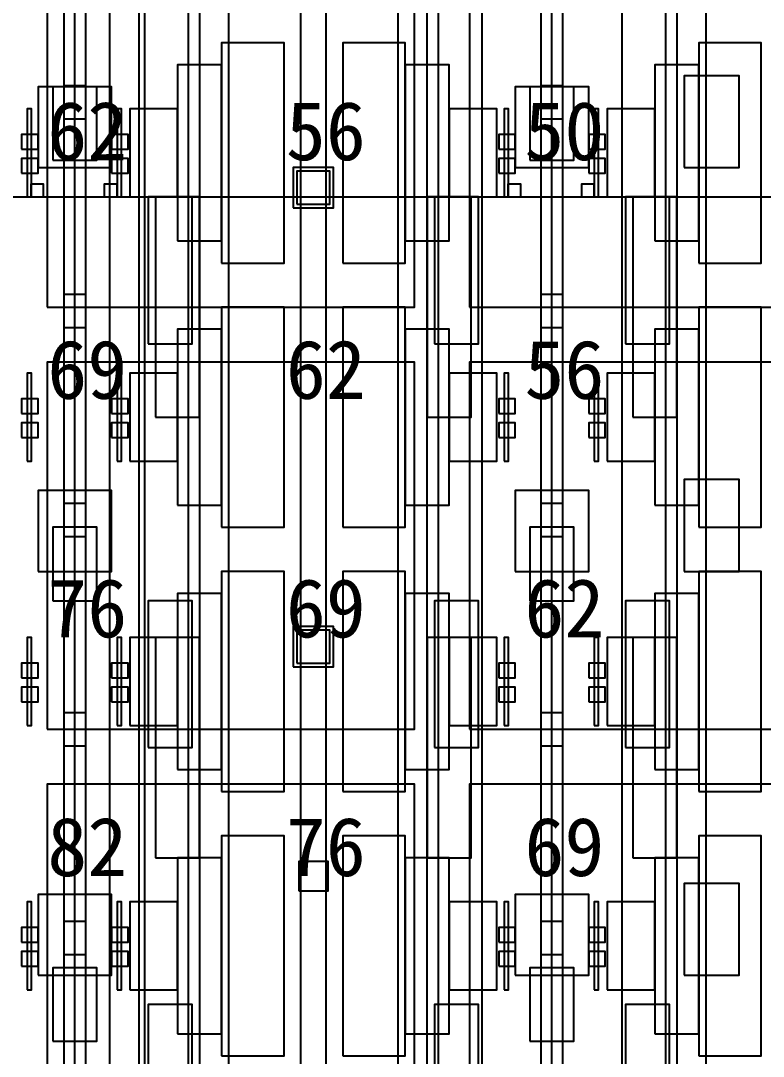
# Model space of a CAD drawing. Header units: metres. Extents: x -1640 to 1560, y -268 to 2338.
# Drawn here: x -119.22 to -98.99, y 2073.59 to 2101.8 of the extents above; entities that cross this region are included whole.
import ezdxf

# ---------------------------------------------------------------- set-up
doc = ezdxf.new("R2010")
doc.units = ezdxf.units.M
for name, color, linetype in [('1F_CHL', 4, 'Continuous'), ('1F_PUMP', 2, 'Continuous'), ('1F_SCR', 3, 'Continuous'), ('1F_STRUCT_COLUMN', 8, 'Continuous'), ('2F_CSF_LATERAL_RACK_CONCEPT', 9, 'Continuous'), ('2F_RFG', 5, 'Continuous'), ('2F_STRUCT_COLUMN', 8, 'Continuous'), ('2F_VMB', 6, 'Continuous'), ('3F_CLEANROOM_OVERHEAD_PIPE_DUCT_CONCEPT', 9, 'Continuous'), ('3F_EHS_EGRESS_DIST_M', 2, 'Continuous'), ('3F_ETCH', 2, 'Continuous'), ('3F_FOUP', 5, 'Continuous'), ('3F_OHT', 9, 'Continuous'), ('3F_OHTV', 1, 'Continuous'), ('3F_STRUCT_COLUMN', 8, 'Continuous'), ('3F_TBAR', 6, 'Continuous'), ('4F_FFU', 1, 'Continuous'), ('4F_STRUCT_PLENUM_TRUSS_CONCEPT', 9, 'Continuous'), ('5F_CHL', 4, 'Continuous'), ('5F_PUMP', 2, 'Continuous'), ('5F_SCR', 3, 'Continuous'), ('5F_STRUCT_COLUMN', 8, 'Continuous'), ('6F_CSF_LATERAL_RACK_CONCEPT', 9, 'Continuous'), ('6F_RFG', 5, 'Continuous'), ('6F_STRUCT_COLUMN', 8, 'Continuous'), ('6F_VMB', 6, 'Continuous'), ('7F_CLEANROOM_OVERHEAD_PIPE_DUCT_CONCEPT', 9, 'Continuous'), ('7F_EHS_EGRESS_DIST_M', 2, 'Continuous'), ('7F_ETCH', 2, 'Continuous'), ('7F_FOUP', 5, 'Continuous'), ('7F_OHT', 9, 'Continuous'), ('7F_OHTV', 1, 'Continuous'), ('7F_STRUCT_COLUMN', 8, 'Continuous'), ('7F_TBAR', 6, 'Continuous'), ('8F_FFU', 1, 'Continuous'), ('8F_STRUCT_PLENUM_TRUSS_CONCEPT', 9, 'Continuous'), ('EHS_GAS_SUPPLY', 3, 'Continuous'), ('EHS_PROCESS_EXHAUST', 1, 'Continuous'), ('EHS_TREATED_EXHAUST', 30, 'Continuous'), ('UTIL_GAS.SPEC_CONCEPT', 3, 'Continuous'), ('UTIL_PCW.R_CONCEPT', 1, 'Continuous'), ('UTIL_PCW.S_CONCEPT', 6, 'Continuous')]:
    doc.layers.add(name, color=color, linetype=linetype)

msp = doc.modelspace()

# ---------------------------------------------------------------- linework, layer by layer
at = {"layer": '1F_CHL'}
for points in [[(-101.15, 2097.8), (-99.65, 2097.8), (-99.65, 2100.3), (-101.15, 2100.3)], [(-101.15, 2086.8), (-99.65, 2086.8), (-99.65, 2089.3), (-101.15, 2089.3)], [(-101.15, 2075.8), (-99.65, 2075.8), (-99.65, 2078.3), (-101.15, 2078.3)]]:
    msp.add_lwpolyline(points, close=True, dxfattribs=at)
at = {"layer": '1F_PUMP'}
for points in [[(-115.75, 2093), (-114.55, 2093), (-114.55, 2097), (-115.75, 2097)], [(-107.95, 2093), (-106.75, 2093), (-106.75, 2097), (-107.95, 2097)], [(-102.75, 2093), (-101.55, 2093), (-101.55, 2097), (-102.75, 2097)], [(-115.75, 2082), (-114.55, 2082), (-114.55, 2086), (-115.75, 2086)], [(-107.95, 2082), (-106.75, 2082), (-106.75, 2086), (-107.95, 2086)], [(-102.75, 2082), (-101.55, 2082), (-101.55, 2086), (-102.75, 2086)], [(-115.75, 2071), (-114.55, 2071), (-114.55, 2075), (-115.75, 2075)], [(-107.95, 2071), (-106.75, 2071), (-106.75, 2075), (-107.95, 2075)], [(-102.75, 2071), (-101.55, 2071), (-101.55, 2075), (-102.75, 2075)]]:
    msp.add_lwpolyline(points, close=True, dxfattribs=at)
at = {"layer": '1F_SCR'}
for points in [[(-118.75, 2097.8), (-116.75, 2097.8), (-116.75, 2100), (-118.75, 2100)], [(-105.75, 2097.8), (-103.75, 2097.8), (-103.75, 2100), (-105.75, 2100)], [(-118.75, 2086.8), (-116.75, 2086.8), (-116.75, 2089), (-118.75, 2089)], [(-105.75, 2086.8), (-103.75, 2086.8), (-103.75, 2089), (-105.75, 2089)], [(-118.75, 2075.8), (-116.75, 2075.8), (-116.75, 2078), (-118.75, 2078)], [(-105.75, 2075.8), (-103.75, 2075.8), (-103.75, 2078), (-105.75, 2078)]]:
    msp.add_lwpolyline(points, close=True, dxfattribs=at)
at = {"layer": '1F_STRUCT_COLUMN'}
for points in [[(-111.8, 2096.7), (-110.7, 2096.7), (-110.7, 2097.8), (-111.8, 2097.8)], [(-111.8, 2084.2), (-110.7, 2084.2), (-110.7, 2085.3), (-111.8, 2085.3)]]:
    msp.add_lwpolyline(points, close=True, dxfattribs=at)
at = {"layer": '2F_CSF_LATERAL_RACK_CONCEPT'}
for points in [[(-114.35, 1970), (-113.55, 1970), (-113.55, 2113), (-114.35, 2113)], [(-108.95, 1970), (-108.15, 1970), (-108.15, 2113), (-108.95, 2113)], [(-101.35, 1970), (-100.55, 1970), (-100.55, 2113), (-101.35, 2113)]]:
    msp.add_lwpolyline(points, close=True, dxfattribs=at)
at = {"layer": '2F_RFG'}
for points in [[(-115.55, 2091), (-114.35, 2091), (-114.35, 2097), (-115.55, 2097)], [(-108.15, 2091), (-106.95, 2091), (-106.95, 2097), (-108.15, 2097)], [(-102.55, 2091), (-101.35, 2091), (-101.35, 2097), (-102.55, 2097)], [(-115.55, 2079), (-114.35, 2079), (-114.35, 2085), (-115.55, 2085)], [(-108.15, 2079), (-106.95, 2079), (-106.95, 2085), (-108.15, 2085)], [(-102.55, 2079), (-101.35, 2079), (-101.35, 2085), (-102.55, 2085)]]:
    msp.add_lwpolyline(points, close=True, dxfattribs=at)
at = {"layer": '2F_STRUCT_COLUMN'}
for points in [[(-111.7, 2096.8), (-110.8, 2096.8), (-110.8, 2097.7), (-111.7, 2097.7)], [(-111.7, 2084.3), (-110.8, 2084.3), (-110.8, 2085.2), (-111.7, 2085.2)]]:
    msp.add_lwpolyline(points, close=True, dxfattribs=at)
at = {"layer": '2F_VMB'}
for points in [[(-118.35, 2098), (-117.15, 2098), (-117.15, 2100), (-118.35, 2100)], [(-105.35, 2098), (-104.15, 2098), (-104.15, 2100), (-105.35, 2100)], [(-118.35, 2086), (-117.15, 2086), (-117.15, 2088), (-118.35, 2088)], [(-105.35, 2086), (-104.15, 2086), (-104.15, 2088), (-105.35, 2088)], [(-118.35, 2074), (-117.15, 2074), (-117.15, 2076), (-118.35, 2076)], [(-105.35, 2074), (-104.15, 2074), (-104.15, 2076), (-105.35, 2076)]]:
    msp.add_lwpolyline(points, close=True, dxfattribs=at)
at = {"layer": '3F_CLEANROOM_OVERHEAD_PIPE_DUCT_CONCEPT'}
for points in [[(-115.85, 1969), (-114.65, 1969), (-114.65, 2114), (-115.85, 2114)], [(-107.85, 1969), (-106.65, 1969), (-106.65, 2114), (-107.85, 2114)], [(-102.85, 1969), (-101.65, 1969), (-101.65, 2114), (-102.85, 2114)]]:
    msp.add_lwpolyline(points, close=True, dxfattribs=at)
at = {"layer": '3F_ETCH'}
for points in [[(-113.75, 2095.2), (-112.05, 2095.2), (-112.05, 2101.2), (-113.75, 2101.2)], [(-110.45, 2095.2), (-108.75, 2095.2), (-108.75, 2101.2), (-110.45, 2101.2)], [(-100.75, 2095.2), (-99.05, 2095.2), (-99.05, 2101.2), (-100.75, 2101.2)], [(-114.95, 2095.8), (-113.75, 2095.8), (-113.75, 2100.6), (-114.95, 2100.6)], [(-108.75, 2095.8), (-107.55, 2095.8), (-107.55, 2100.6), (-108.75, 2100.6)], [(-101.95, 2095.8), (-100.75, 2095.8), (-100.75, 2100.6), (-101.95, 2100.6)], [(-116.25, 2097), (-114.95, 2097), (-114.95, 2099.4), (-116.25, 2099.4)], [(-107.55, 2097), (-106.25, 2097), (-106.25, 2099.4), (-107.55, 2099.4)], [(-103.25, 2097), (-101.95, 2097), (-101.95, 2099.4), (-103.25, 2099.4)], [(-113.75, 2088), (-112.05, 2088), (-112.05, 2094), (-113.75, 2094)], [(-110.45, 2088), (-108.75, 2088), (-108.75, 2094), (-110.45, 2094)], [(-100.75, 2088), (-99.05, 2088), (-99.05, 2094), (-100.75, 2094)], [(-114.95, 2088.6), (-113.75, 2088.6), (-113.75, 2093.4), (-114.95, 2093.4)], [(-108.75, 2088.6), (-107.55, 2088.6), (-107.55, 2093.4), (-108.75, 2093.4)], [(-101.95, 2088.6), (-100.75, 2088.6), (-100.75, 2093.4), (-101.95, 2093.4)], [(-116.25, 2089.8), (-114.95, 2089.8), (-114.95, 2092.2), (-116.25, 2092.2)], [(-107.55, 2089.8), (-106.25, 2089.8), (-106.25, 2092.2), (-107.55, 2092.2)], [(-103.25, 2089.8), (-101.95, 2089.8), (-101.95, 2092.2), (-103.25, 2092.2)], [(-113.75, 2080.8), (-112.05, 2080.8), (-112.05, 2086.8), (-113.75, 2086.8)], [(-110.45, 2080.8), (-108.75, 2080.8), (-108.75, 2086.8), (-110.45, 2086.8)], [(-100.75, 2080.8), (-99.05, 2080.8), (-99.05, 2086.8), (-100.75, 2086.8)], [(-114.95, 2081.4), (-113.75, 2081.4), (-113.75, 2086.2), (-114.95, 2086.2)], [(-108.75, 2081.4), (-107.55, 2081.4), (-107.55, 2086.2), (-108.75, 2086.2)], [(-101.95, 2081.4), (-100.75, 2081.4), (-100.75, 2086.2), (-101.95, 2086.2)], [(-116.25, 2082.6), (-114.95, 2082.6), (-114.95, 2085), (-116.25, 2085)], [(-107.55, 2082.6), (-106.25, 2082.6), (-106.25, 2085), (-107.55, 2085)], [(-103.25, 2082.6), (-101.95, 2082.6), (-101.95, 2085), (-103.25, 2085)], [(-113.75, 2073.6), (-112.05, 2073.6), (-112.05, 2079.6), (-113.75, 2079.6)], [(-110.45, 2073.6), (-108.75, 2073.6), (-108.75, 2079.6), (-110.45, 2079.6)], [(-100.75, 2073.6), (-99.05, 2073.6), (-99.05, 2079.6), (-100.75, 2079.6)], [(-114.95, 2074.2), (-113.75, 2074.2), (-113.75, 2079), (-114.95, 2079)], [(-108.75, 2074.2), (-107.55, 2074.2), (-107.55, 2079), (-108.75, 2079)], [(-101.95, 2074.2), (-100.75, 2074.2), (-100.75, 2079), (-101.95, 2079)], [(-116.25, 2075.4), (-114.95, 2075.4), (-114.95, 2077.8), (-116.25, 2077.8)], [(-107.55, 2075.4), (-106.25, 2075.4), (-106.25, 2077.8), (-107.55, 2077.8)], [(-103.25, 2075.4), (-101.95, 2075.4), (-101.95, 2077.8), (-103.25, 2077.8)]]:
    msp.add_lwpolyline(points, close=True, dxfattribs=at)
at = {"layer": '3F_FOUP'}
for points in [[(-119.2, 2098.3), (-118.75, 2098.3), (-118.75, 2098.7), (-119.2, 2098.7)], [(-116.75, 2098.3), (-116.3, 2098.3), (-116.3, 2098.7), (-116.75, 2098.7)], [(-106.2, 2098.3), (-105.75, 2098.3), (-105.75, 2098.7), (-106.2, 2098.7)], [(-103.75, 2098.3), (-103.3, 2098.3), (-103.3, 2098.7), (-103.75, 2098.7)], [(-119.2, 2097.65), (-118.75, 2097.65), (-118.75, 2098.05), (-119.2, 2098.05)], [(-116.75, 2097.65), (-116.3, 2097.65), (-116.3, 2098.05), (-116.75, 2098.05)], [(-106.2, 2097.65), (-105.75, 2097.65), (-105.75, 2098.05), (-106.2, 2098.05)], [(-103.75, 2097.65), (-103.3, 2097.65), (-103.3, 2098.05), (-103.75, 2098.05)], [(-119.2, 2091.1), (-118.75, 2091.1), (-118.75, 2091.5), (-119.2, 2091.5)], [(-116.75, 2091.1), (-116.3, 2091.1), (-116.3, 2091.5), (-116.75, 2091.5)], [(-106.2, 2091.1), (-105.75, 2091.1), (-105.75, 2091.5), (-106.2, 2091.5)], [(-103.75, 2091.1), (-103.3, 2091.1), (-103.3, 2091.5), (-103.75, 2091.5)], [(-119.2, 2090.45), (-118.75, 2090.45), (-118.75, 2090.85), (-119.2, 2090.85)], [(-116.75, 2090.45), (-116.3, 2090.45), (-116.3, 2090.85), (-116.75, 2090.85)], [(-106.2, 2090.45), (-105.75, 2090.45), (-105.75, 2090.85), (-106.2, 2090.85)], [(-103.75, 2090.45), (-103.3, 2090.45), (-103.3, 2090.85), (-103.75, 2090.85)], [(-119.2, 2083.9), (-118.75, 2083.9), (-118.75, 2084.3), (-119.2, 2084.3)], [(-116.75, 2083.9), (-116.3, 2083.9), (-116.3, 2084.3), (-116.75, 2084.3)], [(-106.2, 2083.9), (-105.75, 2083.9), (-105.75, 2084.3), (-106.2, 2084.3)], [(-103.75, 2083.9), (-103.3, 2083.9), (-103.3, 2084.3), (-103.75, 2084.3)], [(-119.2, 2083.25), (-118.75, 2083.25), (-118.75, 2083.65), (-119.2, 2083.65)], [(-116.75, 2083.25), (-116.3, 2083.25), (-116.3, 2083.65), (-116.75, 2083.65)], [(-106.2, 2083.25), (-105.75, 2083.25), (-105.75, 2083.65), (-106.2, 2083.65)], [(-103.75, 2083.25), (-103.3, 2083.25), (-103.3, 2083.65), (-103.75, 2083.65)], [(-119.2, 2076.7), (-118.75, 2076.7), (-118.75, 2077.1), (-119.2, 2077.1)], [(-116.75, 2076.7), (-116.3, 2076.7), (-116.3, 2077.1), (-116.75, 2077.1)], [(-106.2, 2076.7), (-105.75, 2076.7), (-105.75, 2077.1), (-106.2, 2077.1)], [(-103.75, 2076.7), (-103.3, 2076.7), (-103.3, 2077.1), (-103.75, 2077.1)], [(-119.2, 2076.05), (-118.75, 2076.05), (-118.75, 2076.45), (-119.2, 2076.45)], [(-116.75, 2076.05), (-116.3, 2076.05), (-116.3, 2076.45), (-116.75, 2076.45)], [(-106.2, 2076.05), (-105.75, 2076.05), (-105.75, 2076.45), (-106.2, 2076.45)], [(-103.75, 2076.05), (-103.3, 2076.05), (-103.3, 2076.45), (-103.75, 2076.45)]]:
    msp.add_lwpolyline(points, close=True, dxfattribs=at)
at = {"layer": '3F_OHT'}
for p, q in [((-117.75, 2045.5), (-117.75, 2114)), ((-104.75, 2045.5), (-104.75, 2114))]:
    msp.add_line(p, q, dxfattribs=at)
at = {"layer": '3F_OHTV'}
for points in [[(-118.05, 2099.13), (-117.45, 2099.13), (-117.45, 2100.03), (-118.05, 2100.03)], [(-105.05, 2099.13), (-104.45, 2099.13), (-104.45, 2100.03), (-105.05, 2100.03)], [(-118.05, 2093.44), (-117.45, 2093.44), (-117.45, 2094.34), (-118.05, 2094.34)], [(-105.05, 2093.44), (-104.45, 2093.44), (-104.45, 2094.34), (-105.05, 2094.34)], [(-118.05, 2087.75), (-117.45, 2087.75), (-117.45, 2088.65), (-118.05, 2088.65)], [(-105.05, 2087.75), (-104.45, 2087.75), (-104.45, 2088.65), (-105.05, 2088.65)], [(-118.05, 2082.05), (-117.45, 2082.05), (-117.45, 2082.95), (-118.05, 2082.95)], [(-105.05, 2082.05), (-104.45, 2082.05), (-104.45, 2082.95), (-105.05, 2082.95)], [(-118.05, 2076.36), (-117.45, 2076.36), (-117.45, 2077.26), (-118.05, 2077.26)], [(-105.05, 2076.36), (-104.45, 2076.36), (-104.45, 2077.26), (-105.05, 2077.26)]]:
    msp.add_lwpolyline(points, close=True, dxfattribs=at)
at = {"layer": '3F_STRUCT_COLUMN'}
msp.add_lwpolyline([(-111.65, 2078.1), (-110.85, 2078.1), (-110.85, 2078.9), (-111.65, 2078.9)], close=True, dxfattribs=at)
at = {"layer": '3F_TBAR'}
for points in [[(-119.05, 2097), (-118.93, 2097), (-118.93, 2099.4), (-119.05, 2099.4)], [(-116.6, 2097), (-116.48, 2097), (-116.48, 2099.4), (-116.6, 2099.4)], [(-106.05, 2097), (-105.93, 2097), (-105.93, 2099.4), (-106.05, 2099.4)], [(-103.6, 2097), (-103.48, 2097), (-103.48, 2099.4), (-103.6, 2099.4)], [(-119.05, 2089.8), (-118.93, 2089.8), (-118.93, 2092.2), (-119.05, 2092.2)], [(-116.6, 2089.8), (-116.48, 2089.8), (-116.48, 2092.2), (-116.6, 2092.2)], [(-106.05, 2089.8), (-105.93, 2089.8), (-105.93, 2092.2), (-106.05, 2092.2)], [(-103.6, 2089.8), (-103.48, 2089.8), (-103.48, 2092.2), (-103.6, 2092.2)], [(-119.05, 2082.6), (-118.93, 2082.6), (-118.93, 2085), (-119.05, 2085)], [(-116.6, 2082.6), (-116.48, 2082.6), (-116.48, 2085), (-116.6, 2085)], [(-106.05, 2082.6), (-105.93, 2082.6), (-105.93, 2085), (-106.05, 2085)], [(-103.6, 2082.6), (-103.48, 2082.6), (-103.48, 2085), (-103.6, 2085)], [(-119.05, 2075.4), (-118.93, 2075.4), (-118.93, 2077.8), (-119.05, 2077.8)], [(-116.6, 2075.4), (-116.48, 2075.4), (-116.48, 2077.8), (-116.6, 2077.8)], [(-106.05, 2075.4), (-105.93, 2075.4), (-105.93, 2077.8), (-106.05, 2077.8)], [(-103.6, 2075.4), (-103.48, 2075.4), (-103.48, 2077.8), (-103.6, 2077.8)]]:
    msp.add_lwpolyline(points, close=True, dxfattribs=at)
at = {"layer": '4F_FFU'}
for points in [[(-118.5, 2094), (-108.5, 2094), (-108.5, 2104), (-118.5, 2104)], [(-107, 2094), (-97, 2094), (-97, 2104), (-107, 2104)], [(-118.5, 2082.5), (-108.5, 2082.5), (-108.5, 2092.5), (-118.5, 2092.5)], [(-107, 2082.5), (-97, 2082.5), (-97, 2092.5), (-107, 2092.5)], [(-118.5, 2071), (-108.5, 2071), (-108.5, 2081), (-118.5, 2081)], [(-107, 2071), (-97, 2071), (-97, 2081), (-107, 2081)]]:
    msp.add_lwpolyline(points, close=True, dxfattribs=at)
at = {"layer": '4F_STRUCT_PLENUM_TRUSS_CONCEPT'}
msp.add_lwpolyline([(-111.6, 1966), (-110.9, 1966), (-110.9, 2117), (-111.6, 2117)], close=True, dxfattribs=at)
at = {"layer": '5F_CHL'}
for points in [[(-101.15, 2097.8), (-99.65, 2097.8), (-99.65, 2100.3), (-101.15, 2100.3)], [(-101.15, 2086.8), (-99.65, 2086.8), (-99.65, 2089.3), (-101.15, 2089.3)], [(-101.15, 2075.8), (-99.65, 2075.8), (-99.65, 2078.3), (-101.15, 2078.3)]]:
    msp.add_lwpolyline(points, close=True, dxfattribs=at)
at = {"layer": '5F_PUMP'}
for points in [[(-115.75, 2093), (-114.55, 2093), (-114.55, 2097), (-115.75, 2097)], [(-107.95, 2093), (-106.75, 2093), (-106.75, 2097), (-107.95, 2097)], [(-102.75, 2093), (-101.55, 2093), (-101.55, 2097), (-102.75, 2097)], [(-115.75, 2082), (-114.55, 2082), (-114.55, 2086), (-115.75, 2086)], [(-107.95, 2082), (-106.75, 2082), (-106.75, 2086), (-107.95, 2086)], [(-102.75, 2082), (-101.55, 2082), (-101.55, 2086), (-102.75, 2086)], [(-115.75, 2071), (-114.55, 2071), (-114.55, 2075), (-115.75, 2075)], [(-107.95, 2071), (-106.75, 2071), (-106.75, 2075), (-107.95, 2075)], [(-102.75, 2071), (-101.55, 2071), (-101.55, 2075), (-102.75, 2075)]]:
    msp.add_lwpolyline(points, close=True, dxfattribs=at)
at = {"layer": '5F_SCR'}
for points in [[(-118.75, 2097.8), (-116.75, 2097.8), (-116.75, 2100), (-118.75, 2100)], [(-105.75, 2097.8), (-103.75, 2097.8), (-103.75, 2100), (-105.75, 2100)], [(-118.75, 2086.8), (-116.75, 2086.8), (-116.75, 2089), (-118.75, 2089)], [(-105.75, 2086.8), (-103.75, 2086.8), (-103.75, 2089), (-105.75, 2089)], [(-118.75, 2075.8), (-116.75, 2075.8), (-116.75, 2078), (-118.75, 2078)], [(-105.75, 2075.8), (-103.75, 2075.8), (-103.75, 2078), (-105.75, 2078)]]:
    msp.add_lwpolyline(points, close=True, dxfattribs=at)
at = {"layer": '5F_STRUCT_COLUMN'}
for points in [[(-111.8, 2096.7), (-110.7, 2096.7), (-110.7, 2097.8), (-111.8, 2097.8)], [(-111.8, 2084.2), (-110.7, 2084.2), (-110.7, 2085.3), (-111.8, 2085.3)]]:
    msp.add_lwpolyline(points, close=True, dxfattribs=at)
at = {"layer": '6F_CSF_LATERAL_RACK_CONCEPT'}
for points in [[(-114.35, 1970), (-113.55, 1970), (-113.55, 2113), (-114.35, 2113)], [(-108.95, 1970), (-108.15, 1970), (-108.15, 2113), (-108.95, 2113)], [(-101.35, 1970), (-100.55, 1970), (-100.55, 2113), (-101.35, 2113)]]:
    msp.add_lwpolyline(points, close=True, dxfattribs=at)
at = {"layer": '6F_RFG'}
for points in [[(-115.55, 2091), (-114.35, 2091), (-114.35, 2097), (-115.55, 2097)], [(-108.15, 2091), (-106.95, 2091), (-106.95, 2097), (-108.15, 2097)], [(-102.55, 2091), (-101.35, 2091), (-101.35, 2097), (-102.55, 2097)], [(-115.55, 2079), (-114.35, 2079), (-114.35, 2085), (-115.55, 2085)], [(-108.15, 2079), (-106.95, 2079), (-106.95, 2085), (-108.15, 2085)], [(-102.55, 2079), (-101.35, 2079), (-101.35, 2085), (-102.55, 2085)]]:
    msp.add_lwpolyline(points, close=True, dxfattribs=at)
at = {"layer": '6F_STRUCT_COLUMN'}
for points in [[(-111.7, 2096.8), (-110.8, 2096.8), (-110.8, 2097.7), (-111.7, 2097.7)], [(-111.7, 2084.3), (-110.8, 2084.3), (-110.8, 2085.2), (-111.7, 2085.2)]]:
    msp.add_lwpolyline(points, close=True, dxfattribs=at)
at = {"layer": '6F_VMB'}
for points in [[(-118.35, 2098), (-117.15, 2098), (-117.15, 2100), (-118.35, 2100)], [(-105.35, 2098), (-104.15, 2098), (-104.15, 2100), (-105.35, 2100)], [(-118.35, 2086), (-117.15, 2086), (-117.15, 2088), (-118.35, 2088)], [(-105.35, 2086), (-104.15, 2086), (-104.15, 2088), (-105.35, 2088)], [(-118.35, 2074), (-117.15, 2074), (-117.15, 2076), (-118.35, 2076)], [(-105.35, 2074), (-104.15, 2074), (-104.15, 2076), (-105.35, 2076)]]:
    msp.add_lwpolyline(points, close=True, dxfattribs=at)
at = {"layer": '7F_CLEANROOM_OVERHEAD_PIPE_DUCT_CONCEPT'}
for points in [[(-115.85, 1969), (-114.65, 1969), (-114.65, 2114), (-115.85, 2114)], [(-107.85, 1969), (-106.65, 1969), (-106.65, 2114), (-107.85, 2114)], [(-102.85, 1969), (-101.65, 1969), (-101.65, 2114), (-102.85, 2114)]]:
    msp.add_lwpolyline(points, close=True, dxfattribs=at)
at = {"layer": '7F_ETCH'}
for points in [[(-113.75, 2095.2), (-112.05, 2095.2), (-112.05, 2101.2), (-113.75, 2101.2)], [(-110.45, 2095.2), (-108.75, 2095.2), (-108.75, 2101.2), (-110.45, 2101.2)], [(-100.75, 2095.2), (-99.05, 2095.2), (-99.05, 2101.2), (-100.75, 2101.2)], [(-114.95, 2095.8), (-113.75, 2095.8), (-113.75, 2100.6), (-114.95, 2100.6)], [(-108.75, 2095.8), (-107.55, 2095.8), (-107.55, 2100.6), (-108.75, 2100.6)], [(-101.95, 2095.8), (-100.75, 2095.8), (-100.75, 2100.6), (-101.95, 2100.6)], [(-116.25, 2097), (-114.95, 2097), (-114.95, 2099.4), (-116.25, 2099.4)], [(-107.55, 2097), (-106.25, 2097), (-106.25, 2099.4), (-107.55, 2099.4)], [(-103.25, 2097), (-101.95, 2097), (-101.95, 2099.4), (-103.25, 2099.4)], [(-113.75, 2088), (-112.05, 2088), (-112.05, 2094), (-113.75, 2094)], [(-110.45, 2088), (-108.75, 2088), (-108.75, 2094), (-110.45, 2094)], [(-100.75, 2088), (-99.05, 2088), (-99.05, 2094), (-100.75, 2094)], [(-114.95, 2088.6), (-113.75, 2088.6), (-113.75, 2093.4), (-114.95, 2093.4)], [(-108.75, 2088.6), (-107.55, 2088.6), (-107.55, 2093.4), (-108.75, 2093.4)], [(-101.95, 2088.6), (-100.75, 2088.6), (-100.75, 2093.4), (-101.95, 2093.4)], [(-116.25, 2089.8), (-114.95, 2089.8), (-114.95, 2092.2), (-116.25, 2092.2)], [(-107.55, 2089.8), (-106.25, 2089.8), (-106.25, 2092.2), (-107.55, 2092.2)], [(-103.25, 2089.8), (-101.95, 2089.8), (-101.95, 2092.2), (-103.25, 2092.2)], [(-113.75, 2080.8), (-112.05, 2080.8), (-112.05, 2086.8), (-113.75, 2086.8)], [(-110.45, 2080.8), (-108.75, 2080.8), (-108.75, 2086.8), (-110.45, 2086.8)], [(-100.75, 2080.8), (-99.05, 2080.8), (-99.05, 2086.8), (-100.75, 2086.8)], [(-114.95, 2081.4), (-113.75, 2081.4), (-113.75, 2086.2), (-114.95, 2086.2)], [(-108.75, 2081.4), (-107.55, 2081.4), (-107.55, 2086.2), (-108.75, 2086.2)], [(-101.95, 2081.4), (-100.75, 2081.4), (-100.75, 2086.2), (-101.95, 2086.2)], [(-116.25, 2082.6), (-114.95, 2082.6), (-114.95, 2085), (-116.25, 2085)], [(-107.55, 2082.6), (-106.25, 2082.6), (-106.25, 2085), (-107.55, 2085)], [(-103.25, 2082.6), (-101.95, 2082.6), (-101.95, 2085), (-103.25, 2085)], [(-113.75, 2073.6), (-112.05, 2073.6), (-112.05, 2079.6), (-113.75, 2079.6)], [(-110.45, 2073.6), (-108.75, 2073.6), (-108.75, 2079.6), (-110.45, 2079.6)], [(-100.75, 2073.6), (-99.05, 2073.6), (-99.05, 2079.6), (-100.75, 2079.6)], [(-114.95, 2074.2), (-113.75, 2074.2), (-113.75, 2079), (-114.95, 2079)], [(-108.75, 2074.2), (-107.55, 2074.2), (-107.55, 2079), (-108.75, 2079)], [(-101.95, 2074.2), (-100.75, 2074.2), (-100.75, 2079), (-101.95, 2079)], [(-116.25, 2075.4), (-114.95, 2075.4), (-114.95, 2077.8), (-116.25, 2077.8)], [(-107.55, 2075.4), (-106.25, 2075.4), (-106.25, 2077.8), (-107.55, 2077.8)], [(-103.25, 2075.4), (-101.95, 2075.4), (-101.95, 2077.8), (-103.25, 2077.8)]]:
    msp.add_lwpolyline(points, close=True, dxfattribs=at)
at = {"layer": '7F_FOUP'}
for points in [[(-119.2, 2098.3), (-118.75, 2098.3), (-118.75, 2098.7), (-119.2, 2098.7)], [(-116.75, 2098.3), (-116.3, 2098.3), (-116.3, 2098.7), (-116.75, 2098.7)], [(-106.2, 2098.3), (-105.75, 2098.3), (-105.75, 2098.7), (-106.2, 2098.7)], [(-103.75, 2098.3), (-103.3, 2098.3), (-103.3, 2098.7), (-103.75, 2098.7)], [(-119.2, 2097.65), (-118.75, 2097.65), (-118.75, 2098.05), (-119.2, 2098.05)], [(-116.75, 2097.65), (-116.3, 2097.65), (-116.3, 2098.05), (-116.75, 2098.05)], [(-106.2, 2097.65), (-105.75, 2097.65), (-105.75, 2098.05), (-106.2, 2098.05)], [(-103.75, 2097.65), (-103.3, 2097.65), (-103.3, 2098.05), (-103.75, 2098.05)], [(-119.2, 2091.1), (-118.75, 2091.1), (-118.75, 2091.5), (-119.2, 2091.5)], [(-116.75, 2091.1), (-116.3, 2091.1), (-116.3, 2091.5), (-116.75, 2091.5)], [(-106.2, 2091.1), (-105.75, 2091.1), (-105.75, 2091.5), (-106.2, 2091.5)], [(-103.75, 2091.1), (-103.3, 2091.1), (-103.3, 2091.5), (-103.75, 2091.5)], [(-119.2, 2090.45), (-118.75, 2090.45), (-118.75, 2090.85), (-119.2, 2090.85)], [(-116.75, 2090.45), (-116.3, 2090.45), (-116.3, 2090.85), (-116.75, 2090.85)], [(-106.2, 2090.45), (-105.75, 2090.45), (-105.75, 2090.85), (-106.2, 2090.85)], [(-103.75, 2090.45), (-103.3, 2090.45), (-103.3, 2090.85), (-103.75, 2090.85)], [(-119.2, 2083.9), (-118.75, 2083.9), (-118.75, 2084.3), (-119.2, 2084.3)], [(-116.75, 2083.9), (-116.3, 2083.9), (-116.3, 2084.3), (-116.75, 2084.3)], [(-106.2, 2083.9), (-105.75, 2083.9), (-105.75, 2084.3), (-106.2, 2084.3)], [(-103.75, 2083.9), (-103.3, 2083.9), (-103.3, 2084.3), (-103.75, 2084.3)], [(-119.2, 2083.25), (-118.75, 2083.25), (-118.75, 2083.65), (-119.2, 2083.65)], [(-116.75, 2083.25), (-116.3, 2083.25), (-116.3, 2083.65), (-116.75, 2083.65)], [(-106.2, 2083.25), (-105.75, 2083.25), (-105.75, 2083.65), (-106.2, 2083.65)], [(-103.75, 2083.25), (-103.3, 2083.25), (-103.3, 2083.65), (-103.75, 2083.65)], [(-119.2, 2076.7), (-118.75, 2076.7), (-118.75, 2077.1), (-119.2, 2077.1)], [(-116.75, 2076.7), (-116.3, 2076.7), (-116.3, 2077.1), (-116.75, 2077.1)], [(-106.2, 2076.7), (-105.75, 2076.7), (-105.75, 2077.1), (-106.2, 2077.1)], [(-103.75, 2076.7), (-103.3, 2076.7), (-103.3, 2077.1), (-103.75, 2077.1)], [(-119.2, 2076.05), (-118.75, 2076.05), (-118.75, 2076.45), (-119.2, 2076.45)], [(-116.75, 2076.05), (-116.3, 2076.05), (-116.3, 2076.45), (-116.75, 2076.45)], [(-106.2, 2076.05), (-105.75, 2076.05), (-105.75, 2076.45), (-106.2, 2076.45)], [(-103.75, 2076.05), (-103.3, 2076.05), (-103.3, 2076.45), (-103.75, 2076.45)]]:
    msp.add_lwpolyline(points, close=True, dxfattribs=at)
at = {"layer": '7F_OHT'}
for p, q in [((-117.75, 2045.5), (-117.75, 2114)), ((-104.75, 2045.5), (-104.75, 2114))]:
    msp.add_line(p, q, dxfattribs=at)
at = {"layer": '7F_OHTV'}
for points in [[(-118.05, 2099.13), (-117.45, 2099.13), (-117.45, 2100.03), (-118.05, 2100.03)], [(-105.05, 2099.13), (-104.45, 2099.13), (-104.45, 2100.03), (-105.05, 2100.03)], [(-118.05, 2093.44), (-117.45, 2093.44), (-117.45, 2094.34), (-118.05, 2094.34)], [(-105.05, 2093.44), (-104.45, 2093.44), (-104.45, 2094.34), (-105.05, 2094.34)], [(-118.05, 2087.75), (-117.45, 2087.75), (-117.45, 2088.65), (-118.05, 2088.65)], [(-105.05, 2087.75), (-104.45, 2087.75), (-104.45, 2088.65), (-105.05, 2088.65)], [(-118.05, 2082.05), (-117.45, 2082.05), (-117.45, 2082.95), (-118.05, 2082.95)], [(-105.05, 2082.05), (-104.45, 2082.05), (-104.45, 2082.95), (-105.05, 2082.95)], [(-118.05, 2076.36), (-117.45, 2076.36), (-117.45, 2077.26), (-118.05, 2077.26)], [(-105.05, 2076.36), (-104.45, 2076.36), (-104.45, 2077.26), (-105.05, 2077.26)]]:
    msp.add_lwpolyline(points, close=True, dxfattribs=at)
at = {"layer": '7F_STRUCT_COLUMN'}
msp.add_lwpolyline([(-111.65, 2078.1), (-110.85, 2078.1), (-110.85, 2078.9), (-111.65, 2078.9)], close=True, dxfattribs=at)
at = {"layer": '7F_TBAR'}
for points in [[(-119.05, 2097), (-118.93, 2097), (-118.93, 2099.4), (-119.05, 2099.4)], [(-116.6, 2097), (-116.48, 2097), (-116.48, 2099.4), (-116.6, 2099.4)], [(-106.05, 2097), (-105.93, 2097), (-105.93, 2099.4), (-106.05, 2099.4)], [(-103.6, 2097), (-103.48, 2097), (-103.48, 2099.4), (-103.6, 2099.4)], [(-119.05, 2089.8), (-118.93, 2089.8), (-118.93, 2092.2), (-119.05, 2092.2)], [(-116.6, 2089.8), (-116.48, 2089.8), (-116.48, 2092.2), (-116.6, 2092.2)], [(-106.05, 2089.8), (-105.93, 2089.8), (-105.93, 2092.2), (-106.05, 2092.2)], [(-103.6, 2089.8), (-103.48, 2089.8), (-103.48, 2092.2), (-103.6, 2092.2)], [(-119.05, 2082.6), (-118.93, 2082.6), (-118.93, 2085), (-119.05, 2085)], [(-116.6, 2082.6), (-116.48, 2082.6), (-116.48, 2085), (-116.6, 2085)], [(-106.05, 2082.6), (-105.93, 2082.6), (-105.93, 2085), (-106.05, 2085)], [(-103.6, 2082.6), (-103.48, 2082.6), (-103.48, 2085), (-103.6, 2085)], [(-119.05, 2075.4), (-118.93, 2075.4), (-118.93, 2077.8), (-119.05, 2077.8)], [(-116.6, 2075.4), (-116.48, 2075.4), (-116.48, 2077.8), (-116.6, 2077.8)], [(-106.05, 2075.4), (-105.93, 2075.4), (-105.93, 2077.8), (-106.05, 2077.8)], [(-103.6, 2075.4), (-103.48, 2075.4), (-103.48, 2077.8), (-103.6, 2077.8)]]:
    msp.add_lwpolyline(points, close=True, dxfattribs=at)
at = {"layer": '8F_FFU'}
for points in [[(-118.5, 2094), (-108.5, 2094), (-108.5, 2104), (-118.5, 2104)], [(-107, 2094), (-97, 2094), (-97, 2104), (-107, 2104)], [(-118.5, 2082.5), (-108.5, 2082.5), (-108.5, 2092.5), (-118.5, 2092.5)], [(-107, 2082.5), (-97, 2082.5), (-97, 2092.5), (-107, 2092.5)], [(-118.5, 2071), (-108.5, 2071), (-108.5, 2081), (-118.5, 2081)], [(-107, 2071), (-97, 2071), (-97, 2081), (-107, 2081)]]:
    msp.add_lwpolyline(points, close=True, dxfattribs=at)
at = {"layer": '8F_STRUCT_PLENUM_TRUSS_CONCEPT'}
msp.add_lwpolyline([(-111.6, 1966), (-110.9, 1966), (-110.9, 2117), (-111.6, 2117)], close=True, dxfattribs=at)
at = {"layer": 'EHS_GAS_SUPPLY'}
for points in [[(-116.95, 2097), (-116.6, 2097), (-116.6, 2097.35), (-116.95, 2097.35)], [(-116.95, 2097), (-116.6, 2097), (-116.6, 2097.35), (-116.95, 2097.35)], [(-103.95, 2097), (-103.6, 2097), (-103.6, 2097.35), (-103.95, 2097.35)], [(-103.95, 2097), (-103.6, 2097), (-103.6, 2097.35), (-103.95, 2097.35)]]:
    msp.add_lwpolyline(points, close=True, dxfattribs=at)
at = {"layer": 'EHS_PROCESS_EXHAUST'}
for points in [[(-118.95, 2097), (-118.6, 2097), (-118.6, 2097.35), (-118.95, 2097.35)], [(-118.95, 2097), (-118.6, 2097), (-118.6, 2097.35), (-118.95, 2097.35)], [(-105.95, 2097), (-105.6, 2097), (-105.6, 2097.35), (-105.95, 2097.35)], [(-105.95, 2097), (-105.6, 2097), (-105.6, 2097.35), (-105.95, 2097.35)]]:
    msp.add_lwpolyline(points, close=True, dxfattribs=at)
at = {"layer": 'EHS_TREATED_EXHAUST'}
for points in [[(-118.05, 1970), (-117.45, 1970), (-117.45, 2125), (-118.05, 2125)], [(-118.05, 1970), (-117.45, 1970), (-117.45, 2125), (-118.05, 2125)], [(-105.05, 1970), (-104.45, 1970), (-104.45, 2125), (-105.05, 2125)], [(-105.05, 1970), (-104.45, 1970), (-104.45, 2125), (-105.05, 2125)]]:
    msp.add_lwpolyline(points, close=True, dxfattribs=at)
at = {"layer": 'UTIL_GAS.SPEC_CONCEPT'}
msp.add_line((-466.3, 2097), (-2.7, 2097), dxfattribs=at)
msp.add_line((-466.3, 2097), (-2.7, 2097), dxfattribs=at)
at = {"layer": 'UTIL_PCW.R_CONCEPT'}
msp.add_line((-115.995, 1971.78), (-115.995, 2111.23), dxfattribs=at)
msp.add_line((-115.995, 1971.78), (-115.995, 2111.23), dxfattribs=at)
at = {"layer": 'UTIL_PCW.S_CONCEPT'}
msp.add_line((-116.795, 1971.78), (-116.795, 2111.23), dxfattribs=at)
msp.add_line((-116.795, 1971.78), (-116.795, 2111.23), dxfattribs=at)

# ---------------------------------------------------------------- texts
at = {"layer": '3F_EHS_EGRESS_DIST_M'}
for s, p in [('62', (-118.5, 2098)), ('56', (-112, 2098)), ('50', (-105.5, 2098)), ('69', (-118.5, 2091.5)), ('62', (-112, 2091.5)), ('56', (-105.5, 2091.5)), ('76', (-118.5, 2085)), ('69', (-112, 2085)), ('62', (-105.5, 2085)), ('82', (-118.5, 2078.5)), ('76', (-112, 2078.5)), ('69', (-105.5, 2078.5))]:
    msp.add_text(s, height=1.6, dxfattribs=at).set_placement(p)
at = {"layer": '7F_EHS_EGRESS_DIST_M'}
for s, p in [('62', (-118.5, 2098)), ('56', (-112, 2098)), ('50', (-105.5, 2098)), ('69', (-118.5, 2091.5)), ('62', (-112, 2091.5)), ('56', (-105.5, 2091.5)), ('76', (-118.5, 2085)), ('69', (-112, 2085)), ('62', (-105.5, 2085)), ('82', (-118.5, 2078.5)), ('76', (-112, 2078.5)), ('69', (-105.5, 2078.5))]:
    msp.add_text(s, height=1.6, dxfattribs=at).set_placement(p)

doc.saveas('drawing.dxf')
